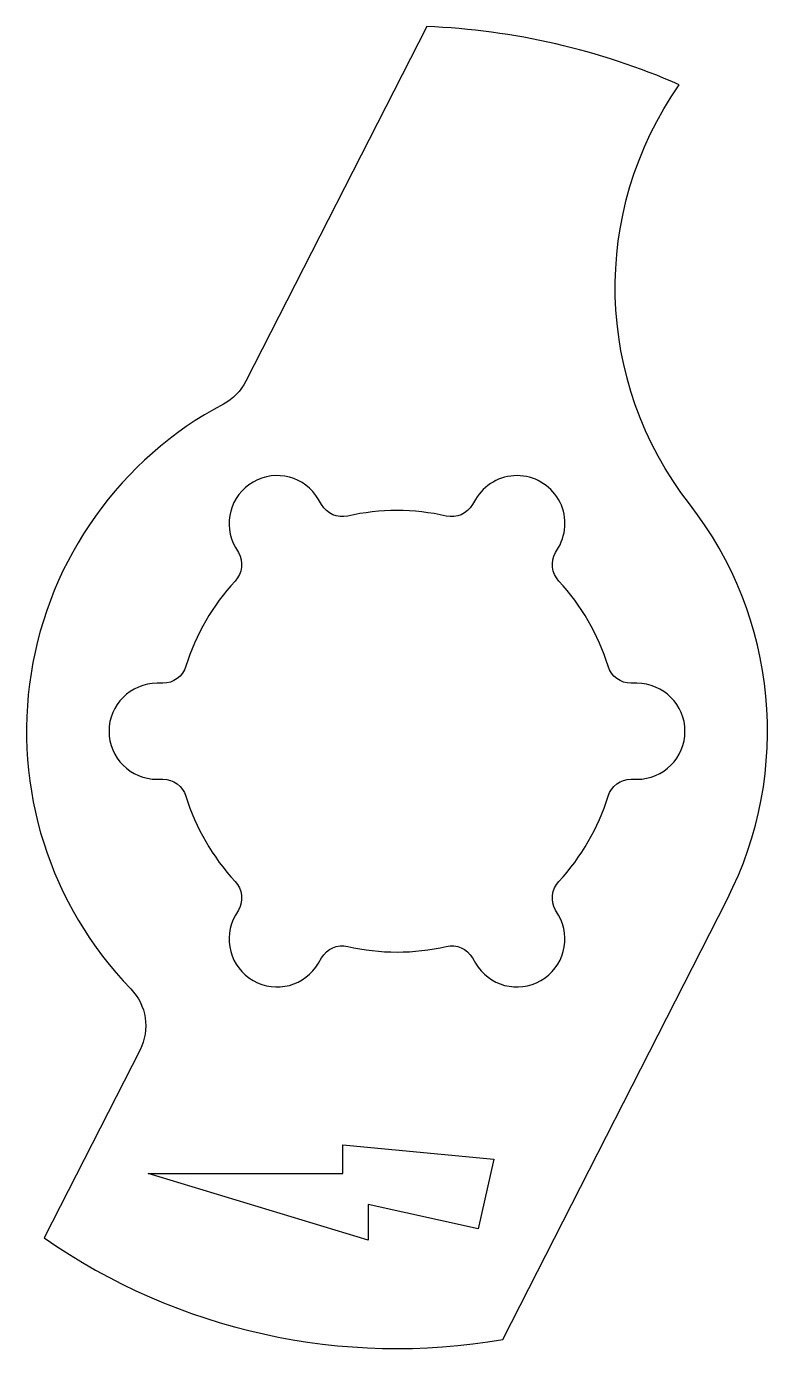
# Model space of a CAD drawing. Header units: millimetres. Extents: x -33 to 33, y -56 to 63.
import ezdxf

# ---------------------------------------------------------------- set-up
doc = ezdxf.new("R2010")
doc.units = ezdxf.units.MM
doc.layers.get('0').update_dxf_attribs({"linetype": 'CONTINUOUS'})

msp = doc.modelspace()

# ---------------------------------------------------------------- linework, layer by layer
for points in [[(9.53, -54.74), (29.7, -15.13, 0.290836), (26.32, 20.46, -0.329484), (25.4, 58.2, 0.09264), (2.67, 63.44), (-13.61, 31.5, -0.154167), (-15.62, 29.45, 0.49934), (-23.95, -23.19, -0.320501), (-23.12, -28.67), (-31.75, -45.6, 0.197646)], [(9.53, -54.74), (29.7, -15.13, 0.290836), (26.32, 20.46, -0.329484), (25.4, 58.2, 0.09264), (2.67, 63.44), (-13.61, 31.5, -0.154167), (-15.62, 29.45, 0.49934), (-23.95, -23.19, -0.320501), (-23.12, -28.67), (-31.75, -45.6, 0.197646)], [(18.99, 5.85, 0.112893), (14.56, 13.52, -0.32918), (14.27, 16.09), (14.53, 16.54, 1), (7.06, 20.86), (6.79, 20.4, -0.32918), (4.43, 19.37, 0.112893), (-4.43, 19.37, -0.32918), (-6.79, 20.4), (-7.06, 20.86, 1), (-14.53, 16.54), (-14.27, 16.09, -0.32918), (-14.56, 13.52, 0.112893), (-18.99, 5.85, -0.32918), (-21.07, 4.32), (-21.59, 4.32, 1), (-21.59, -4.32), (-21.07, -4.32, -0.32918), (-18.99, -5.85, 0.112893), (-14.56, -13.52, -0.32918), (-14.27, -16.09), (-14.53, -16.54, 1), (-7.06, -20.86), (-6.79, -20.4, -0.32918), (-4.43, -19.37, 0.112893), (4.43, -19.37, -0.32918), (6.79, -20.4), (7.06, -20.86, 1), (14.53, -16.54), (14.27, -16.09, -0.32918), (14.56, -13.52, 0.112893), (18.99, -5.85, -0.32918), (21.07, -4.32), (21.59, -4.32, 1), (21.59, 4.32), (21.07, 4.32, -0.32918)], [(18.99, 5.85, 0.112893), (14.56, 13.52, -0.32918), (14.27, 16.09), (14.53, 16.54, 1), (7.06, 20.86), (6.79, 20.4, -0.32918), (4.43, 19.37, 0.112893), (-4.43, 19.37, -0.32918), (-6.79, 20.4), (-7.06, 20.86, 1), (-14.53, 16.54), (-14.27, 16.09, -0.32918), (-14.56, 13.52, 0.112893), (-18.99, 5.85, -0.32918), (-21.07, 4.32), (-21.59, 4.32, 1), (-21.59, -4.32), (-21.07, -4.32, -0.32918), (-18.99, -5.85, 0.112893), (-14.56, -13.52, -0.32918), (-14.27, -16.09), (-14.53, -16.54, 1), (-7.06, -20.86), (-6.79, -20.4, -0.32918), (-4.43, -19.37, 0.112893), (4.43, -19.37, -0.32918), (6.79, -20.4), (7.06, -20.86, 1), (14.53, -16.54), (14.27, -16.09, -0.32918), (14.56, -13.52, 0.112893), (18.99, -5.85, -0.32918), (21.07, -4.32), (21.59, -4.32, 1), (21.59, 4.32), (21.07, 4.32, -0.32918)]]:
    msp.add_lwpolyline(points, format="xyb", close=True)
msp.add_lwpolyline([(-4.87, -37.21), (8.7, -38.51), (7.31, -44.8), (-2.58, -42.6), (-2.58, -45.8), (-22.4, -39.82), (-4.87, -39.82)], close=True)
msp.add_lwpolyline([(-4.87, -37.21), (8.7, -38.51), (7.31, -44.8), (-2.58, -42.6), (-2.58, -45.8), (-22.4, -39.82), (-4.87, -39.82)], close=True)

doc.saveas('drawing.dxf')
